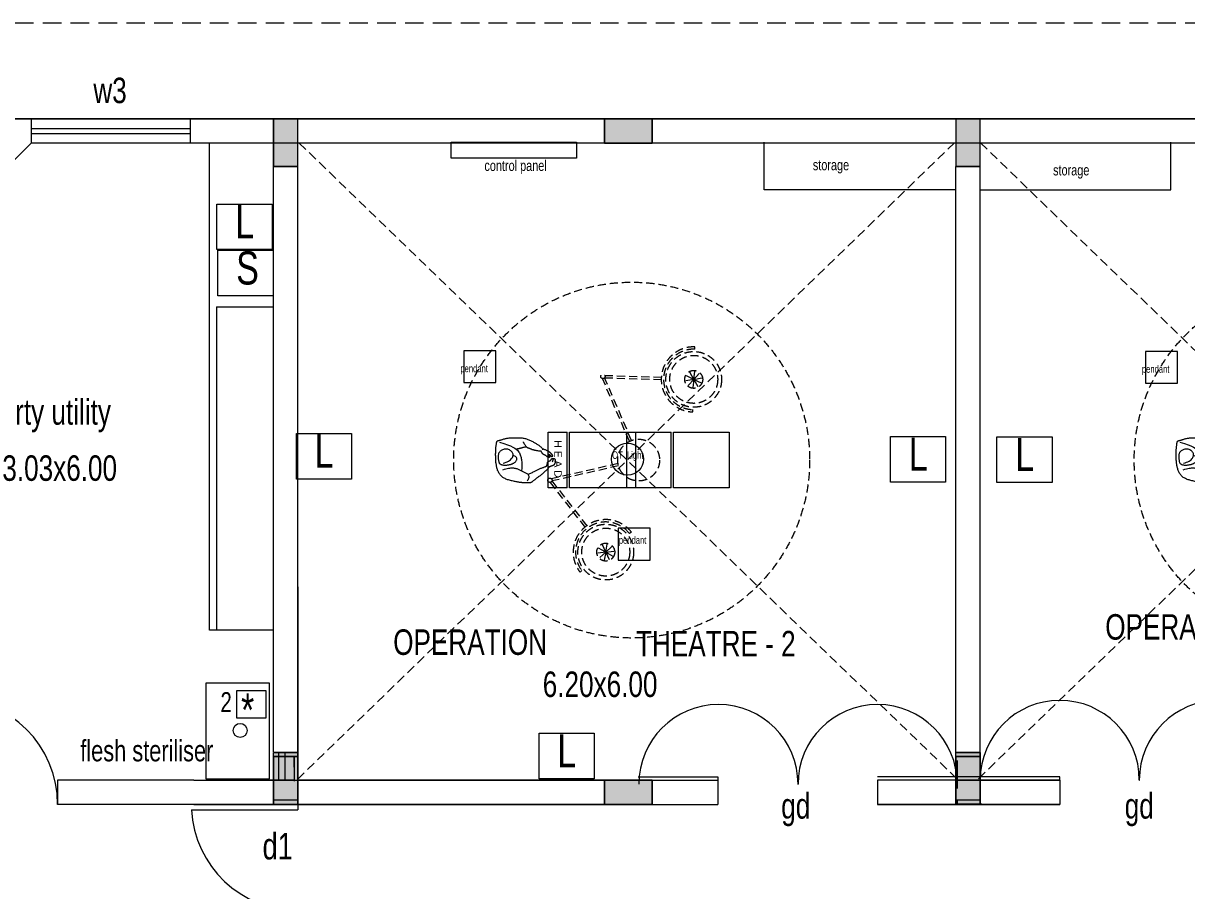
# Model space of a CAD drawing. Header units: metres. Extents: x 191982 to 427160, y -8904 to 80370.
# Drawn here: x 334536 to 345496, y 60228 to 68402 of the extents above; entities that cross this region are included whole.
import ezdxf

# ---------------------------------------------------------------- set-up
doc = ezdxf.new("R2010")
doc.units = ezdxf.units.M
doc.header["$LTSCALE"] = 700
doc.header["$MEASUREMENT"] = 0
for name, pattern in [('ACAD_ISO03W100', [30, 12, -18]), ('DASHED2', [0.375, 0.25, -0.125]), ('HIDDEN2', [0.1875, 0.125, -0.0625])]:
    doc.linetypes.add(name, pattern=pattern)
doc.layers.get('0').update_dxf_attribs({"lineweight": 9})
for name, color, linetype, lineweight in [('elevations', 22, 'Continuous', 9), ('EQUIPMENT', 7, 'Continuous', 9), ('fur1', 7, 'Continuous', 9), ('FURNITURE', 7, 'Continuous', 9), ('MAIN GATE', 7, 'Continuous', 9), ('NEW PLANS', 7, 'Continuous', 9), ('PLAN', 7, 'Continuous', 9), ('TEXT', 7, 'Continuous', 9)]:
    doc.layers.add(name, color=color, linetype=linetype, lineweight=lineweight)
doc.styles.get("Standard").update_dxf_attribs({"font": 'swisscl.ttf'})

# ---------------------------------------------------------------- blocks, each defined once
blk = doc.blocks.new('SurgBedMet2')
at = {"layer": 'EQUIPMENT', "linetype": 'HIDDEN2'}
for p, q in [((-869, 791), (-887, 886)), ((-869, 791), (-828, 879)), ((-869, 791), (-965, 803)), ((-869, 791), (-953, 745)), ((-869, 791), (-939, 857)), ((-869, 791), (-910, 704)), ((-869, 791), (-785, 838)), ((-869, 791), (-798, 726)), ((-869, 791), (-851, 697)), ((-869, 791), (-773, 780)), ((-912, -167), (-893, 442)), ((-887, -168), (-868, 441)), ((-211, 121), (-887, -168)), ((-202, 98), (-877, -191)), ((38, -24), (201, -741)), ((62, -18), (225, -735)), ((991, -156), (925, -86)), ((991, -156), (979, -60)), ((991, -156), (1038, -72)), ((991, -156), (1078, -115)), ((991, -156), (896, -138)), ((991, -156), (903, -197)), ((991, -156), (944, -241)), ((991, -156), (1003, -252)), ((991, -156), (1057, -227)), ((991, -156), (1086, -175)), ((225, -735), (707, -361)), ((241, -755), (722, -381))]:
    blk.add_line(p, q, dxfattribs=at)
at = {"layer": 'EQUIPMENT'}
for p, q in [((300, 573), (-300, 573)), ((300, 548), (-300, 548)), ((300, 168), (-300, 168)), ((300, 72), (-300, 72)), ((300, -548), (-300, -548)), ((300, -573), (-300, -573))]:
    blk.add_line(p, q, dxfattribs=at)
for points in [[(-300, 573), (-300, 1173), (300, 1173), (300, 573)], [(-300, -548), (-300, 548)], [(300, 548), (300, -548)], [(300, -573), (300, -777), (-300, -777), (-300, -573)], [(-16, -720), (-16, -716), (-16, -713), (-16, -710), (-15, -708), (-14, -707), (-12, -705), (-10, -704), (-9, -703), (-7, -702), (-5, -701), (-3, -701), (-1, -700), (1, -700), (3, -700), (5, -700), (7, -700), (10, -700), (12, -700), (15, -700), (18, -701), (21, -701), (24, -702), (28, -702), (31, -703), (34, -704), (37, -705), (40, -707), (43, -708), (46, -710), (49, -711), (51, -712), (53, -714), (54, -715), (56, -717), (57, -718), (58, -720), (58, -722), (59, -724), (60, -727), (61, -729), (62, -733), (63, -736), (64, -740), (66, -744), (67, -748), (68, -752), (70, -755), (71, -758), (72, -761), (73, -763), (74, -765), (75, -767), (76, -768), (77, -769), (78, -770), (79, -771), (80, -772), (82, -773), (84, -774), (86, -775), (89, -777), (93, -780), (97, -784), (102, -788), (108, -794), (114, -801), (121, -808), (128, -816), (135, -824), (143, -833), (150, -841), (156, -849), (162, -856), (168, -863), (173, -870), (178, -877), (182, -883), (187, -889), (191, -895), (196, -901), (201, -908), (206, -914), (211, -920), (215, -926), (220, -931), (225, -937), (229, -942), (232, -946), (235, -950), (238, -954), (240, -957), (242, -960), (243, -963), (244, -966), (245, -969), (246, -972), (246, -976), (246, -980), (246, -984), (245, -989), (245, -994), (245, -998), (245, -1003), (244, -1008), (244, -1013), (244, -1018), (244, -1022), (244, -1027), (244, -1032), (244, -1036), (244, -1041), (244, -1046), (244, -1050), (244, -1055), (243, -1060), (243, -1066), (242, -1072), (241, -1078), (240, -1085), (238, -1093), (237, -1101), (235, -1110), (233, -1120), (231, -1130), (229, -1140), (227, -1151), (224, -1162), (222, -1172), (219, -1183), (217, -1193), (214, -1203), (211, -1213), (208, -1222), (204, -1231), (200, -1240), (196, -1249), (191, -1257), (186, -1265), (180, -1272), (173, -1279), (167, -1286), (159, -1292), (152, -1298), (144, -1303), (136, -1308), (128, -1312), (119, -1316), (111, -1320), (102, -1323), (94, -1325), (85, -1328), (76, -1330), (68, -1331), (60, -1333), (52, -1334), (44, -1336), (35, -1337), (27, -1338), (19, -1338), (10, -1339), (2, -1340), (-7, -1340), (-16, -1341), (-25, -1341), (-34, -1341), (-43, -1341), (-52, -1342), (-60, -1342), (-69, -1342), (-77, -1341), (-85, -1341), (-93, -1341), (-101, -1341), (-109, -1340), (-117, -1340), (-125, -1339), (-133, -1338), (-141, -1338), (-149, -1337), (-156, -1336), (-163, -1335), (-170, -1334), (-176, -1333), (-181, -1333), (-186, -1332), (-190, -1331), (-193, -1330), (-196, -1329), (-198, -1329), (-200, -1328), (-202, -1326), (-204, -1325), (-205, -1324), (-206, -1322), (-207, -1321), (-208, -1319), (-209, -1317), (-210, -1315), (-211, -1313), (-211, -1311), (-212, -1308), (-212, -1306), (-212, -1303), (-213, -1300), (-214, -1297), (-214, -1293), (-215, -1289), (-217, -1284), (-219, -1278), (-221, -1272), (-223, -1266), (-226, -1259), (-228, -1252), (-230, -1244), (-232, -1237), (-234, -1229), (-236, -1221), (-237, -1213), (-237, -1205), (-238, -1197), (-238, -1189), (-239, -1180), (-239, -1170), (-239, -1161), (-240, -1150), (-240, -1140), (-240, -1129), (-241, -1118), (-241, -1106), (-241, -1095), (-241, -1085), (-240, -1074), (-239, -1064), (-238, -1055), (-237, -1046), (-235, -1037), (-233, -1028), (-231, -1020), (-228, -1011), (-225, -1003), (-222, -994), (-218, -985), (-215, -977), (-211, -968), (-207, -959), (-203, -951), (-199, -943), (-194, -935), (-190, -927), (-186, -919), (-182, -912), (-177, -905), (-173, -897), (-168, -890), (-164, -883), (-159, -876), (-154, -869), (-148, -862), (-143, -855), (-137, -849), (-131, -843), (-125, -839), (-118, -837), (-112, -836)], [(-122, -833), (-120, -828), (-118, -822), (-115, -816), (-113, -809), (-110, -803), (-107, -796), (-104, -790), (-102, -784), (-99, -779), (-96, -774), (-94, -771), (-91, -767), (-89, -764), (-86, -761), (-84, -759), (-81, -756), (-79, -754), (-77, -751), (-75, -749), (-73, -747), (-71, -745), (-69, -743), (-67, -741), (-65, -739), (-63, -738), (-61, -736), (-59, -735), (-57, -734), (-56, -733), (-54, -732), (-52, -732), (-51, -731), (-49, -731), (-48, -730), (-47, -730), (-46, -730), (-45, -730), (-44, -730), (-43, -730), (-42, -731), (-41, -731), (-40, -732), (-39, -732), (-38, -733), (-37, -733), (-36, -734), (-36, -735), (-35, -736), (-35, -736), (-35, -737), (-34, -738), (-34, -739), (-34, -740), (-35, -740), (-35, -741), (-36, -742), (-36, -742), (-37, -742), (-38, -743), (-39, -743), (-40, -743), (-41, -743), (-42, -743), (-43, -744), (-44, -744), (-44, -744), (-45, -745), (-46, -746), (-46, -746), (-47, -747), (-47, -748), (-48, -749), (-48, -750), (-49, -751), (-50, -752), (-51, -753), (-52, -754), (-53, -756), (-53, -757), (-54, -758), (-55, -759), (-56, -760), (-56, -761), (-57, -762), (-58, -763), (-58, -764), (-59, -765), (-59, -765), (-59, -766), (-60, -766), (-60, -767), (-60, -767), (-60, -768), (-60, -769), (-60, -770), (-61, -770), (-61, -771), (-61, -773), (-62, -774), (-62, -775), (-62, -776), (-62, -777), (-62, -777), (-61, -777), (-60, -777), (-59, -777), (-57, -776), (-56, -775), (-54, -774), (-52, -772), (-50, -771), (-49, -770), (-47, -768), (-46, -767), (-44, -766), (-43, -765), (-42, -764), (-41, -763), (-40, -763), (-39, -762), (-38, -762), (-36, -761), (-35, -761), (-34, -761), (-33, -761), (-32, -762), (-31, -762), (-30, -763), (-29, -763), (-29, -764), (-28, -765), (-28, -766), (-28, -767), (-27, -769), (-27, -770), (-27, -771), (-28, -773), (-28, -774), (-28, -775), (-29, -776), (-30, -778), (-30, -779), (-31, -780), (-31, -781), (-32, -782), (-33, -783), (-33, -783), (-34, -784), (-35, -785), (-36, -786), (-37, -787), (-38, -788), (-39, -790), (-40, -791), (-42, -793), (-43, -795), (-45, -797), (-46, -799), (-48, -801), (-49, -804), (-51, -806), (-52, -809), (-53, -811), (-55, -814), (-56, -816), (-57, -819), (-58, -821), (-59, -824), (-61, -826), (-62, -828), (-63, -830), (-64, -832), (-66, -833), (-67, -835), (-69, -837), (-72, -838), (-74, -840), (-77, -841), (-80, -843), (-84, -845), (-87, -847), (-91, -850), (-95, -853), (-99, -857)], [(153, -994), (150, -988), (147, -980), (144, -972), (140, -964), (136, -955), (132, -945), (127, -936), (123, -928), (119, -919), (115, -912), (111, -904), (107, -897), (104, -890), (101, -883), (97, -876), (94, -869), (91, -862), (88, -855), (86, -848), (83, -840), (80, -833), (78, -827), (76, -821), (74, -815), (72, -810), (70, -806), (69, -803), (67, -800), (66, -797), (64, -795), (63, -793), (61, -792), (59, -791), (58, -790), (56, -789), (54, -788), (52, -788), (50, -787), (49, -787), (47, -787), (45, -786), (43, -786), (42, -786), (40, -785), (38, -785), (37, -785), (35, -785), (33, -784), (32, -784), (30, -784), (29, -783), (27, -783), (25, -782), (24, -782), (22, -781), (21, -780), (19, -779), (18, -778), (17, -777), (15, -776), (14, -775), (13, -773), (12, -772), (11, -770), (11, -769), (10, -767), (9, -765), (9, -764), (8, -762), (8, -760), (7, -759), (7, -757), (7, -756), (6, -754), (5, -753), (5, -752), (4, -751), (3, -750), (2, -749), (1, -748), (-1, -747), (-2, -746), (-4, -745), (-6, -744), (-7, -743), (-9, -742), (-10, -741), (-12, -739), (-13, -738), (-15, -737), (-16, -735), (-17, -734), (-17, -732), (-18, -731), (-18, -730), (-18, -728), (-18, -727), (-18, -726), (-17, -725), (-16, -724), (-15, -723), (-13, -723), (-11, -723), (-9, -723), (-6, -724), (-3, -725), (1, -726), (5, -727), (9, -729), (12, -730), (16, -731), (20, -732)], [(-94, -849), (-95, -865), (-97, -878), (-99, -889), (-100, -897), (-102, -904), (-103, -910), (-104, -915), (-105, -919), (-106, -924), (-107, -928), (-108, -931), (-109, -935), (-110, -939), (-111, -942), (-112, -945), (-112, -948), (-113, -951), (-115, -954), (-116, -957), (-117, -960), (-118, -962), (-119, -965), (-120, -968), (-122, -970), (-123, -973), (-124, -975), (-125, -978), (-126, -981), (-127, -983), (-128, -986), (-129, -988), (-130, -991), (-131, -994), (-132, -996), (-133, -999), (-135, -1002), (-137, -1004), (-139, -1007), (-142, -1011), (-146, -1014), (-150, -1018), (-156, -1021), (-161, -1025), (-168, -1029), (-175, -1033), (-182, -1036), (-189, -1040), (-197, -1043)], [(106, -1265), (99, -1247), (94, -1231), (90, -1216), (87, -1202), (86, -1189), (85, -1178), (85, -1167), (85, -1158), (85, -1149), (86, -1141), (87, -1133), (89, -1126), (90, -1120), (92, -1113), (94, -1107), (97, -1100), (100, -1093), (104, -1086), (107, -1079), (111, -1072), (115, -1065), (119, -1057), (123, -1050), (126, -1042), (129, -1034), (133, -1026), (136, -1019), (139, -1012), (143, -1005), (147, -999), (152, -994), (158, -990), (165, -987), (172, -985), (180, -985), (189, -985), (198, -987), (207, -991), (216, -995), (225, -1001)], [(-192, -1301), (-178, -1253), (-165, -1214), (-152, -1182), (-140, -1156), (-129, -1136), (-118, -1120), (-108, -1108), (-97, -1099), (-87, -1091), (-77, -1085), (-67, -1080), (-57, -1076), (-47, -1073), (-37, -1070), (-27, -1068), (-16, -1066), (-6, -1064), (5, -1062), (18, -1061), (32, -1060), (48, -1059), (67, -1060), (88, -1061), (114, -1063)], [(-140, -1012), (-139, -1022), (-138, -1030), (-137, -1037), (-135, -1044), (-134, -1049), (-133, -1054), (-132, -1059), (-130, -1063), (-129, -1067), (-128, -1071), (-127, -1075), (-126, -1078), (-125, -1082), (-124, -1085), (-124, -1088), (-123, -1091), (-123, -1094), (-122, -1096), (-122, -1098), (-121, -1101), (-121, -1104), (-120, -1107), (-119, -1111), (-117, -1115)], [(33, -1262), (29, -1246), (24, -1230), (18, -1216), (11, -1203), (4, -1191), (-4, -1181), (-12, -1173), (-20, -1166), (-29, -1161), (-37, -1157), (-46, -1155), (-54, -1154), (-63, -1154), (-71, -1156), (-78, -1160), (-86, -1165), (-93, -1171), (-99, -1177), (-104, -1185), (-109, -1194), (-113, -1203), (-116, -1212), (-118, -1222), (-119, -1231), (-119, -1241), (-117, -1250), (-115, -1258), (-111, -1266), (-108, -1274), (-104, -1281), (-99, -1287), (-95, -1293), (-90, -1297), (-86, -1301), (-82, -1305), (-77, -1307), (-72, -1310), (-66, -1311), (-60, -1312), (-53, -1313), (-45, -1314), (-37, -1314), (-28, -1314), (-19, -1313), (-10, -1313), (-1, -1311), (7, -1310), (15, -1308), (21, -1307), (27, -1304), (32, -1302), (36, -1299), (39, -1296), (42, -1292), (44, -1288), (46, -1284), (48, -1279), (50, -1274), (51, -1269), (52, -1263), (53, -1257), (53, -1250), (54, -1244), (54, -1237), (53, -1229), (53, -1222), (52, -1215), (51, -1207), (50, -1200), (49, -1194), (48, -1187), (46, -1181), (45, -1176), (44, -1172), (42, -1167), (41, -1163), (39, -1159), (37, -1156), (34, -1152), (32, -1147), (29, -1143), (25, -1138), (21, -1133), (17, -1129), (12, -1124), (7, -1121), (2, -1117), (-3, -1115), (-9, -1114), (-15, -1113), (-21, -1114), (-27, -1117), (-33, -1121), (-38, -1127), (-43, -1136), (-47, -1146)]]:
    blk.add_lwpolyline(points, dxfattribs=at)
at = {"layer": 'EQUIPMENT', "linetype": 'HIDDEN2'}
for points in [[(-1219, 803, 1), (-519, 780), (-544, 781, -1), (-1194, 802)], [(1206, -433, -1), (776, 120), (792, 100, 1), (1190, -413)]]:
    blk.add_lwpolyline(points, format="xyb", close=True, dxfattribs=at)
for centre, radius in [((0, 123), 1916), ((-869, 791), 300), ((-869, 791), 258), ((-869, 791), 96.5), ((0, 198), 225), ((991, -156), 300), ((991, -156), 258), ((991, -156), 96.5), ((-900, -187), 23.1)]:
    blk.add_circle(centre, radius, dxfattribs=at)
at = {"layer": 'EQUIPMENT', "linetype": 'ACAD_ISO03W100', "ltscale": 0.06}
blk.add_circle((217, -757), 23.1, dxfattribs=at)
at = {"layer": 'EQUIPMENT', "insert": (-213, -630), "char_height": 80, "width": 7225, "attachment_point": 1}
blk.add_mtext('{\\fARIAL|b0|i0|c0|p34;H E A D }', dxfattribs=at)

msp = doc.modelspace()

# ---------------------------------------------------------------- hatches: boundary and pattern name
at = {"layer": 'NEW PLANS'}
for points in [[(336892.316, 67271.692), (337122.316, 67271.692), (337122.316, 67501.692), (336892.316, 67501.692)], [(340240.288, 67271.692), (340240.288, 67501.692), (340010.288, 67501.692), (340010.288, 67271.692)], [(340240.288, 67271.692), (340240.288, 67501.692), (340010.288, 67501.692), (340010.288, 67271.692)], [(340240.288, 67501.692), (340240.288, 67271.692), (340010.288, 67271.692), (340010.288, 67501.692)], [(340240.288, 67501.692), (340240.288, 67271.692), (340010.288, 67271.692), (340010.288, 67501.692)], [(340240.288, 67271.692), (340240.288, 67501.692), (340010.288, 67501.692), (340010.288, 67271.692)], [(340240.288, 67271.692), (340240.288, 67501.692), (340010.288, 67501.692), (340010.288, 67271.692)], [(340230.288, 67271.692), (340010.288, 67271.692), (340010.288, 67501.692), (340230.288, 67501.692)], [(340230.288, 67271.692), (340230.288, 67501.692), (340460.288, 67501.692), (340460.288, 67271.692)], [(340450.288, 67271.692), (340230.288, 67271.692), (340230.288, 67501.692), (340450.288, 67501.692)], [(340240.288, 67271.692), (340460.288, 67271.692), (340460.288, 67501.692), (340240.288, 67501.692)], [(340240.288, 67271.692), (340460.288, 67271.692), (340460.288, 67501.692), (340240.288, 67501.692)], [(340240.288, 67501.692), (340460.288, 67501.692), (340460.288, 67271.692), (340240.288, 67271.692)], [(340240.288, 67501.692), (340460.288, 67501.692), (340460.288, 67271.692), (340240.288, 67271.692)], [(340240.288, 67271.692), (340460.288, 67271.692), (340460.288, 67501.692), (340240.288, 67501.692)], [(340240.288, 67271.692), (340460.288, 67271.692), (340460.288, 67501.692), (340240.288, 67501.692)], [(343319.904, 67271.692), (343549.904, 67271.692), (343549.904, 67501.692), (343319.904, 67501.692)], [(336892.316, 67271.692), (336892.316, 67051.692), (337122.316, 67051.692), (337122.316, 67271.692)], [(343319.904, 67271.692), (343319.904, 67051.692), (343549.904, 67051.692), (343549.904, 67271.692)], [(336893.215, 61311.462), (336893.215, 61531.462), (337123.215, 61531.462), (337123.215, 61311.462)], [(336893.215, 61311.462), (336893.215, 61531.462), (337123.215, 61531.462), (337123.215, 61311.462)], [(336893.215, 61271.692), (336893.215, 61491.692), (337123.215, 61491.692), (337123.215, 61271.692)], [(337123.215, 61491.692), (336893.215, 61491.692), (336893.215, 61271.692), (337123.215, 61271.692)], [(337123.215, 61491.692), (336893.215, 61491.692), (336893.215, 61271.692), (337123.215, 61271.692)], [(337123.215, 61491.692), (336893.215, 61491.692), (336893.215, 61271.692), (337123.215, 61271.692)], [(337123.215, 61261.692), (336893.215, 61261.692), (336893.215, 61491.692), (337123.215, 61491.692)], [(337123.215, 61261.692), (336893.215, 61261.692), (336893.215, 61491.692), (337123.215, 61491.692)], [(337123.215, 61491.692), (336893.215, 61491.692), (336893.215, 61271.692), (337123.215, 61271.692)], [(337123.215, 61491.692), (336893.215, 61491.692), (336893.215, 61271.692), (337123.215, 61271.692)], [(337123.215, 61261.692), (336893.215, 61261.692), (336893.215, 61491.692), (337123.215, 61491.692)], [(337123.215, 61261.692), (336893.215, 61261.692), (336893.215, 61491.692), (337123.215, 61491.692)], [(343319.904, 61311.462), (343319.904, 61531.462), (343549.904, 61531.462), (343549.904, 61311.462)], [(343319.904, 61311.462), (343319.904, 61531.462), (343549.904, 61531.462), (343549.904, 61311.462)], [(343319.904, 61261.692), (343549.904, 61261.692), (343549.904, 61491.692), (343319.904, 61491.692)], [(343549.904, 61491.692), (343319.904, 61491.692), (343319.904, 61271.692), (343549.904, 61271.692)], [(343549.904, 61491.692), (343319.904, 61491.692), (343319.904, 61271.692), (343549.904, 61271.692)], [(343549.904, 61491.692), (343319.904, 61491.692), (343319.904, 61271.692), (343549.904, 61271.692)], [(343549.904, 61261.692), (343319.904, 61261.692), (343319.904, 61491.692), (343549.904, 61491.692)], [(343549.904, 61261.692), (343319.904, 61261.692), (343319.904, 61491.692), (343549.904, 61491.692)], [(343549.904, 61491.692), (343319.904, 61491.692), (343319.904, 61271.692), (343549.904, 61271.692)], [(343549.904, 61491.692), (343319.904, 61491.692), (343319.904, 61271.692), (343549.904, 61271.692)], [(343549.904, 61261.692), (343319.904, 61261.692), (343319.904, 61491.692), (343549.904, 61491.692)], [(343549.904, 61261.692), (343319.904, 61261.692), (343319.904, 61491.692), (343549.904, 61491.692)], [(336893.215, 61311.462), (337123.215, 61311.462), (337123.215, 61081.462), (336893.215, 61081.462)], [(336893.215, 61311.462), (337123.215, 61311.462), (337123.215, 61081.462), (336893.215, 61081.462)], [(336893.215, 61271.692), (337123.215, 61271.692), (337123.215, 61041.692), (336893.215, 61041.692)], [(337123.215, 61271.692), (336893.215, 61271.692), (336893.215, 61041.692), (337123.215, 61041.692)], [(337123.215, 61271.692), (336893.215, 61271.692), (336893.215, 61041.692), (337123.215, 61041.692)], [(337123.215, 61271.692), (336893.215, 61271.692), (336893.215, 61041.692), (337123.215, 61041.692)], [(337123.215, 61271.692), (336893.215, 61271.692), (336893.215, 61041.692), (337123.215, 61041.692)], [(337123.215, 61271.692), (336893.215, 61271.692), (336893.215, 61041.692), (337123.215, 61041.692)], [(340240.288, 61041.692), (340240.288, 61271.692), (340010.288, 61271.692), (340010.288, 61041.692)], [(340240.288, 61041.692), (340240.288, 61271.692), (340010.288, 61271.692), (340010.288, 61041.692)], [(340240.288, 61271.692), (340240.288, 61041.692), (340010.288, 61041.692), (340010.288, 61271.692)], [(340240.288, 61271.692), (340240.288, 61041.692), (340010.288, 61041.692), (340010.288, 61271.692)], [(340240.288, 61041.692), (340240.288, 61271.692), (340010.288, 61271.692), (340010.288, 61041.692)], [(340240.288, 61041.692), (340240.288, 61271.692), (340010.288, 61271.692), (340010.288, 61041.692)], [(340230.288, 61041.692), (340010.288, 61041.692), (340010.288, 61271.692), (340230.288, 61271.692)], [(340230.288, 61041.692), (340230.288, 61271.692), (340460.288, 61271.692), (340460.288, 61041.692)], [(340450.288, 61041.692), (340230.288, 61041.692), (340230.288, 61271.692), (340450.288, 61271.692)], [(340240.288, 61041.692), (340460.288, 61041.692), (340460.288, 61271.692), (340240.288, 61271.692)], [(340240.288, 61041.692), (340460.288, 61041.692), (340460.288, 61271.692), (340240.288, 61271.692)], [(340240.288, 61271.692), (340460.288, 61271.692), (340460.288, 61041.692), (340240.288, 61041.692)], [(340240.288, 61271.692), (340460.288, 61271.692), (340460.288, 61041.692), (340240.288, 61041.692)], [(340240.288, 61041.692), (340460.288, 61041.692), (340460.288, 61271.692), (340240.288, 61271.692)], [(340240.288, 61041.692), (340460.288, 61041.692), (340460.288, 61271.692), (340240.288, 61271.692)], [(343319.904, 61311.462), (343549.904, 61311.462), (343549.904, 61081.462), (343319.904, 61081.462)], [(343319.904, 61311.462), (343549.904, 61311.462), (343549.904, 61081.462), (343319.904, 61081.462)], [(343549.904, 61271.692), (343319.904, 61271.692), (343319.904, 61041.692), (343549.904, 61041.692)], [(343549.904, 61271.692), (343319.904, 61271.692), (343319.904, 61041.692), (343549.904, 61041.692)], [(343549.904, 61271.692), (343319.904, 61271.692), (343319.904, 61041.692), (343549.904, 61041.692)], [(343549.904, 61271.692), (343319.904, 61271.692), (343319.904, 61041.692), (343549.904, 61041.692)], [(343549.904, 61271.692), (343319.904, 61271.692), (343319.904, 61041.692), (343549.904, 61041.692)], [(337123.215, 61261.692), (337123.215, 61041.692), (336893.215, 61041.692), (336893.215, 61261.692)], [(337123.215, 61261.692), (337123.215, 61041.692), (336893.215, 61041.692), (336893.215, 61261.692)], [(337123.215, 61261.692), (337123.215, 61041.692), (336893.215, 61041.692), (336893.215, 61261.692)], [(337123.215, 61261.692), (337123.215, 61041.692), (336893.215, 61041.692), (336893.215, 61261.692)], [(343319.904, 61261.692), (343319.904, 61041.692), (343549.904, 61041.692), (343549.904, 61261.692)], [(343549.904, 61261.692), (343549.904, 61041.692), (343319.904, 61041.692), (343319.904, 61261.692)], [(343549.904, 61261.692), (343549.904, 61041.692), (343319.904, 61041.692), (343319.904, 61261.692)], [(343549.904, 61261.692), (343549.904, 61041.692), (343319.904, 61041.692), (343319.904, 61261.692)], [(343549.904, 61261.692), (343549.904, 61041.692), (343319.904, 61041.692), (343319.904, 61261.692)]]:
    msp.add_hatch(color=256, dxfattribs=at).paths.add_polyline_path(points)

# ---------------------------------------------------------------- linework, layer by layer
for q in [(336357.159, 62682.804), (336889.572, 65731.103)]:
    msp.add_line((336357.159, 65731.103), q)
for points in [[(336361.02, 66697.794), (336880.542, 66697.794), (336880.542, 66268.634), (336361.02, 66268.634)], [(336370.05, 66262.298), (336889.572, 66262.298), (336889.572, 65833.138), (336370.05, 65833.138)], [(337109.388, 64536.57), (337628.909, 64536.57), (337628.909, 64107.41), (337109.388, 64107.41)], [(342705.609, 64508.199), (343225.13, 64508.199), (343225.13, 64079.04), (342705.609, 64079.04)], [(343708.884, 64503.819), (344228.406, 64503.819), (344228.406, 64074.659), (343708.884, 64074.659)], [(336549.335, 62115.846), (336822.143, 62115.846), (336822.143, 61854.104), (336549.335, 61854.104)], [(339394.884, 61711.964), (339914.405, 61711.964), (339914.405, 61282.804), (339394.884, 61282.804)]]:
    msp.add_lwpolyline(points, close=True)
msp.add_circle((340228.265, 64294.846), 150)
at = {"layer": 'elevations'}
msp.add_lwpolyline([(338567.336, 67282.804), (339748.798, 67282.804), (339748.798, 67132.014), (338567.336, 67132.014)], close=True, dxfattribs=at)
at = {"layer": 'FURNITURE'}
for p, q in [((341517.159, 66832.804), (341517.159, 67282.804)), ((345347.159, 66832.804), (345347.159, 67282.804)), ((343317.159, 66832.804), (341517.159, 66832.804)), ((343547.159, 66832.804), (345347.159, 66832.804))]:
    msp.add_line(p, q, dxfattribs=at)
at = {"layer": 'MAIN GATE'}
msp.add_circle((336579.559, 61738.674), 66.012, dxfattribs=at)
at = {"layer": 'NEW PLANS'}
for p, q in [((350009.904, 67501.692), (330399.904, 67501.692)), ((350009.904, 67501.692), (330629.904, 67501.692)), ((334609.904, 67501.692), (334609.904, 67271.692)), ((334609.904, 67411.692), (336109.904, 67411.692)), ((336109.904, 67501.692), (336109.904, 67271.692)), ((336892.316, 61536.881), (336892.316, 67501.692)), ((337122.316, 61536.881), (337122.316, 67501.692)), ((340010.288, 67501.692), (340010.288, 67271.692)), ((340010.288, 67501.692), (340240.288, 67501.692)), ((340110.288, 67501.692), (340010.288, 67501.692)), ((340110.288, 67501.692), (340010.288, 67501.692)), ((340460.288, 67501.692), (340460.288, 67271.692)), ((340460.288, 67501.692), (340460.288, 67271.692)), ((340460.288, 67271.692), (340460.288, 67501.692)), ((340460.288, 67501.692), (340460.288, 67271.692)), ((340460.288, 67271.692), (340460.288, 67501.692)), ((340460.288, 67501.692), (340460.288, 67271.692)), ((340460.288, 67501.692), (340460.288, 67271.692)), ((340460.288, 67271.692), (340460.288, 67501.692)), ((340460.288, 67271.692), (340460.288, 67501.692)), ((340460.288, 67501.692), (340460.288, 67271.692)), ((340460.288, 67501.692), (340460.288, 67271.692)), ((343319.904, 67501.692), (343319.904, 67051.692)), ((343319.904, 67501.692), (343319.904, 67051.692)), ((343319.904, 67501.692), (343319.904, 67051.692)), ((334609.904, 67361.692), (336109.904, 67361.692)), ((341704.904, 67271.692), (334609.904, 67271.692)), ((341704.904, 67271.692), (334609.904, 67271.692)), ((336292.316, 62682.804), (336292.316, 67271.692)), ((340230.288, 67271.692), (340460.288, 67271.692)), ((341934.904, 67271.692), (341704.904, 67271.692)), ((344334.904, 67271.692), (341934.904, 67271.692)), ((349779.904, 67271.692), (341934.904, 67271.692)), ((337122.316, 67051.692), (336892.316, 67051.692)), ((343549.904, 67051.692), (343319.904, 67051.692)), ((343319.904, 61531.462), (343319.904, 67051.692)), ((343549.904, 61531.462), (343549.904, 67051.692)), ((337122.316, 63090.215), (337122.316, 60991.692)), ((337123.215, 61531.462), (336893.215, 61531.462)), ((337123.215, 61531.462), (336893.215, 61531.462)), ((336893.215, 61041.692), (336893.215, 61491.692)), ((336893.215, 61041.692), (336893.215, 61491.692)), ((337123.215, 61491.692), (336893.215, 61491.692)), ((336893.215, 61491.692), (336893.215, 61041.692)), ((336893.215, 61491.692), (336893.215, 61041.692)), ((336893.215, 61491.692), (336893.215, 61041.692)), ((336893.215, 61491.692), (336893.215, 61041.692)), ((336893.215, 61491.692), (336893.215, 61041.692)), ((336893.215, 61491.692), (337123.215, 61491.692)), ((336893.215, 61491.692), (336893.215, 61041.692)), ((336893.215, 61491.692), (336893.215, 61041.692)), ((336893.215, 61491.692), (336893.215, 61041.692)), ((336893.215, 61491.692), (336893.215, 61041.692)), ((336893.215, 61491.692), (337123.215, 61491.692)), ((336893.215, 61491.692), (336893.215, 61041.692)), ((336893.215, 61491.692), (336893.215, 61041.692)), ((336893.215, 61491.692), (337123.215, 61491.692)), ((336893.215, 61491.692), (336893.215, 61041.692)), ((336893.215, 61491.692), (336893.215, 61041.692)), ((336893.215, 61491.692), (336893.215, 61041.692)), ((336893.215, 61491.692), (336893.215, 61041.692)), ((336893.215, 61491.692), (337123.215, 61491.692)), ((336893.215, 61491.692), (336893.215, 61041.692)), ((336893.215, 61491.692), (336893.215, 61041.692)), ((336893.215, 61491.692), (337123.215, 61491.692)), ((336944.904, 61271.692), (336944.904, 61531.462)), ((337004.904, 61271.692), (337004.904, 61531.462)), ((337089.904, 61491.692), (337089.904, 61261.692)), ((337089.904, 61391.692), (337089.904, 61491.692)), ((337089.904, 61391.692), (337089.904, 61491.692)), ((337123.215, 61531.462), (337123.215, 61301.462)), ((337123.215, 61431.462), (337123.215, 61531.462)), ((337123.215, 61431.462), (337123.215, 61531.462)), ((337123.215, 61041.692), (337123.215, 61491.692)), ((337123.215, 61041.692), (337123.215, 61491.692)), ((337123.215, 61491.692), (337123.215, 61041.692)), ((337123.215, 61491.692), (337123.215, 61041.692)), ((337123.215, 61491.692), (337123.215, 61041.692)), ((337123.215, 61491.692), (337123.215, 61041.692)), ((337123.215, 61491.692), (337123.215, 61041.692)), ((337123.215, 61491.692), (337123.215, 61041.692)), ((337123.215, 61491.692), (337123.215, 61041.692)), ((337123.215, 61491.692), (337123.215, 61041.692)), ((337123.215, 61491.692), (337123.215, 61041.692)), ((337123.215, 61041.692), (337123.215, 61491.692)), ((337123.215, 61491.692), (337123.215, 61041.692)), ((337123.215, 61491.692), (337123.215, 61041.692)), ((337123.215, 61491.692), (337123.215, 61041.692)), ((337123.215, 61491.692), (337123.215, 61041.692)), ((337123.215, 61491.692), (337123.215, 61041.692)), ((337123.215, 61491.692), (337123.215, 61041.692)), ((337123.215, 61041.692), (337123.215, 61491.692)), ((337123.215, 61491.692), (337123.215, 61041.692)), ((337123.215, 61491.692), (337123.215, 61041.692)), ((343549.904, 61531.462), (343319.904, 61531.462)), ((343549.904, 61531.462), (343319.904, 61531.462)), ((343319.904, 61491.692), (343319.904, 61041.692)), ((343319.904, 61491.692), (343319.904, 61041.692)), ((343319.904, 61491.692), (343319.904, 61041.692)), ((343319.904, 61491.692), (343319.904, 61041.692)), ((343319.904, 61491.692), (343319.904, 61041.692)), ((343319.904, 61491.692), (343319.904, 61041.692)), ((343319.904, 61491.692), (343319.904, 61041.692)), ((343319.904, 61491.692), (343549.904, 61491.692)), ((343319.904, 61491.692), (343319.904, 61041.692)), ((343319.904, 61491.692), (343319.904, 61041.692)), ((343319.904, 61491.692), (343319.904, 61041.692)), ((343319.904, 61491.692), (343319.904, 61041.692)), ((343319.904, 61491.692), (343549.904, 61491.692)), ((343319.904, 61491.692), (343319.904, 61041.692)), ((343319.904, 61491.692), (343319.904, 61041.692)), ((343319.904, 61491.692), (343549.904, 61491.692)), ((343319.904, 61491.692), (343319.904, 61041.692)), ((343319.904, 61491.692), (343319.904, 61041.692)), ((343319.904, 61491.692), (343319.904, 61041.692)), ((343319.904, 61491.692), (343319.904, 61041.692)), ((343319.904, 61491.692), (343549.904, 61491.692)), ((343319.904, 61491.692), (343319.904, 61041.692)), ((343319.904, 61491.692), (343319.904, 61041.692)), ((343319.904, 61491.692), (343549.904, 61491.692)), ((343549.904, 61531.462), (343549.904, 61301.462)), ((343549.904, 61431.462), (343549.904, 61531.462)), ((343549.904, 61431.462), (343549.904, 61531.462)), ((343549.904, 61491.692), (343549.904, 61041.692)), ((343549.904, 61491.692), (343549.904, 61041.692)), ((343549.904, 61491.692), (343549.904, 61041.692)), ((343549.904, 61491.692), (343549.904, 61041.692)), ((343549.904, 61491.692), (343549.904, 61041.692)), ((343549.904, 61491.692), (343549.904, 61041.692)), ((343549.904, 61491.692), (343549.904, 61041.692)), ((343549.904, 61491.692), (343549.904, 61041.692)), ((343549.904, 61491.692), (343549.904, 61041.692)), ((343549.904, 61491.692), (343549.904, 61041.692)), ((343549.904, 61491.692), (343549.904, 61041.692)), ((343549.904, 61041.692), (343549.904, 61491.692)), ((343549.904, 61491.692), (343549.904, 61041.692)), ((343549.904, 61491.692), (343549.904, 61041.692)), ((343549.904, 61491.692), (343549.904, 61041.692)), ((343549.904, 61491.692), (343549.904, 61041.692)), ((343549.904, 61491.692), (343549.904, 61041.692)), ((343549.904, 61491.692), (343549.904, 61041.692)), ((343549.904, 61041.692), (343549.904, 61491.692)), ((343549.904, 61491.692), (343549.904, 61041.692)), ((343549.904, 61491.692), (343549.904, 61041.692)), ((343334.722, 61454.592), (343334.722, 61192.856)), ((343334.722, 61454.592), (343334.722, 61192.856)), ((343334.722, 61454.592), (343334.722, 61192.856)), ((343334.722, 61454.592), (343334.722, 61192.856)), ((343334.722, 61454.592), (343334.722, 61192.856)), ((343334.722, 61454.592), (343334.722, 61192.856)), ((343334.722, 61454.592), (343334.722, 61192.856)), ((343334.722, 61454.592), (343334.722, 61192.856)), ((343334.722, 61454.592), (343334.722, 61192.856)), ((343334.722, 61454.592), (343334.722, 61192.856)), ((343334.722, 61454.592), (343334.722, 61192.856)), ((343334.722, 61454.592), (343334.722, 61192.856)), ((343334.722, 61454.592), (343334.722, 61192.856)), ((343334.722, 61454.592), (343334.722, 61192.856)), ((343334.722, 61454.592), (343334.722, 61192.856)), ((343334.722, 61454.592), (343334.722, 61192.856)), ((343334.722, 61454.592), (343334.722, 61192.856)), ((343334.722, 61454.592), (343334.722, 61192.856)), ((343334.722, 61454.592), (343334.722, 61192.856)), ((343334.722, 61454.592), (343334.722, 61192.856)), ((343334.722, 61454.592), (343334.722, 61192.856)), ((343334.722, 61454.592), (343334.722, 61192.856)), ((343334.722, 61454.592), (343334.722, 61192.856)), ((343334.722, 61454.592), (343334.722, 61192.856)), ((343334.722, 61454.592), (343334.722, 61192.856)), ((343334.722, 61454.592), (343334.722, 61192.856)), ((343334.722, 61454.592), (343334.722, 61192.856)), ((343334.722, 61454.592), (343334.722, 61192.856)), ((343334.722, 61454.592), (343334.722, 61192.856)), ((343334.722, 61454.592), (343334.722, 61192.856)), ((343334.722, 61454.592), (343334.722, 61192.856)), ((334859.904, 61271.692), (334859.904, 61041.692)), ((336143.215, 61271.692), (334859.904, 61271.692)), ((336143.215, 61271.692), (337123.215, 61271.692)), ((337089.904, 61271.692), (336859.904, 61271.692)), ((340338.877, 61271.692), (337123.215, 61271.692)), ((340319.904, 61271.692), (337123.215, 61271.692)), ((337123.215, 61271.692), (340319.904, 61271.692)), ((340319.904, 61271.692), (337123.215, 61271.692)), ((337123.215, 61271.692), (340319.904, 61271.692)), ((340338.877, 61271.692), (337123.215, 61271.692)), ((337123.215, 61271.692), (340338.877, 61271.692)), ((340338.877, 61271.692), (337123.215, 61271.692)), ((337123.215, 61271.692), (340338.877, 61271.692)), ((338624.27, 61271.692), (338622.16, 61271.692)), ((338624.27, 61271.692), (338622.16, 61271.692)), ((338622.16, 61271.692), (338624.27, 61271.692)), ((338624.27, 61271.692), (338622.16, 61271.692)), ((338622.16, 61271.692), (338624.27, 61271.692)), ((338624.27, 61271.692), (338622.16, 61271.692)), ((338622.16, 61271.692), (338624.27, 61271.692)), ((338624.27, 61271.692), (338622.16, 61271.692)), ((338622.16, 61271.692), (338624.27, 61271.692)), ((340010.288, 61271.692), (340010.288, 61041.692)), ((340010.288, 61271.692), (340240.288, 61271.692)), ((340110.288, 61271.692), (340010.288, 61271.692)), ((340110.288, 61271.692), (340010.288, 61271.692)), ((340330.316, 61300.845), (341080.316, 61300.845)), ((340330.316, 61270.845), (341080.316, 61270.845)), ((340337.831, 61300.845), (340338.877, 61271.692)), ((340460.288, 61271.692), (340460.288, 61041.692)), ((340460.288, 61271.692), (340460.288, 61041.692)), ((340460.288, 61041.692), (340460.288, 61271.692)), ((340460.288, 61271.692), (340460.288, 61041.692)), ((340460.288, 61041.692), (340460.288, 61271.692)), ((340460.288, 61271.692), (340460.288, 61041.692)), ((340460.288, 61271.692), (340460.288, 61041.692)), ((340460.288, 61041.692), (340460.288, 61271.692)), ((340460.288, 61041.692), (340460.288, 61271.692)), ((340460.288, 61271.692), (340460.288, 61041.692)), ((340460.288, 61271.692), (340460.288, 61041.692)), ((341080.316, 61300.845), (341080.316, 61231.075)), ((341838.877, 61271.692), (341830.567, 61271.692)), ((341838.877, 61271.692), (341830.567, 61271.692)), ((341830.567, 61271.692), (341838.877, 61271.692)), ((341838.877, 61271.692), (341830.567, 61271.692)), ((344299.904, 61301.692), (342584.722, 61301.692)), ((344299.904, 61271.692), (342584.722, 61271.692)), ((342584.722, 61271.692), (342584.722, 61041.692)), ((344299.904, 61271.692), (343319.904, 61271.692)), ((344299.904, 61271.692), (343319.904, 61271.692)), ((343319.904, 61271.692), (344299.904, 61271.692)), ((344299.904, 61271.692), (343319.904, 61271.692)), ((343549.904, 61271.692), (344299.904, 61271.692)), ((344299.904, 61271.692), (344299.904, 61301.692)), ((344299.904, 61271.692), (344299.904, 61231.923)), ((344299.904, 61271.692), (344299.904, 61271.692)), ((345050.959, 61271.692), (345048.848, 61271.692)), ((345050.959, 61271.692), (345048.848, 61271.692)), ((345048.848, 61271.692), (345050.959, 61271.692)), ((345050.959, 61271.692), (345048.848, 61271.692)), ((345050.959, 61271.692), (345048.848, 61271.692)), ((345048.848, 61271.692), (345050.959, 61271.692)), ((345050.959, 61271.692), (345048.848, 61271.692)), ((345048.848, 61271.692), (345050.959, 61271.692)), ((341080.316, 61231.075), (341080.316, 61040.845)), ((341835.777, 61232.625), (341833.667, 61232.625)), ((341835.777, 61232.625), (341833.667, 61232.625)), ((341833.667, 61232.625), (341835.777, 61232.625)), ((341835.777, 61232.625), (341833.667, 61232.625)), ((341835.777, 61232.625), (341833.667, 61232.625)), ((341833.667, 61232.625), (341835.777, 61232.625)), ((341835.777, 61232.625), (341833.667, 61232.625)), ((341833.667, 61232.625), (341835.777, 61232.625)), ((344299.904, 61231.923), (344299.904, 61041.692)), ((343334.722, 61081.462), (343334.722, 61041.692)), ((343334.722, 61081.462), (343334.722, 61041.692)), ((343334.722, 61081.462), (343334.722, 61041.692)), ((343334.722, 61081.462), (343334.722, 61041.692)), ((343334.722, 61081.462), (343334.722, 61041.692)), ((343334.722, 61081.462), (343334.722, 61041.692)), ((343334.722, 61081.462), (343334.722, 61041.692)), ((343334.722, 61081.462), (343334.722, 61041.692)), ((343334.722, 61081.462), (343334.722, 61041.692)), ((343334.722, 61081.462), (343334.722, 61041.692)), ((343334.722, 61081.462), (343334.722, 61041.692)), ((343334.722, 61081.462), (343334.722, 61041.692)), ((343334.722, 61081.462), (343334.722, 61041.692)), ((343334.722, 61081.462), (343334.722, 61041.692)), ((343334.722, 61081.462), (343334.722, 61041.692)), ((343334.722, 61081.462), (343334.722, 61041.692)), ((343334.722, 61081.462), (343334.722, 61041.692)), ((343334.722, 61081.462), (343334.722, 61041.692)), ((343334.722, 61081.462), (343334.722, 61041.692)), ((343334.722, 61081.462), (343334.722, 61041.692)), ((343334.722, 61081.462), (343334.722, 61041.692)), ((343334.722, 61081.462), (343334.722, 61041.692)), ((343334.722, 61081.462), (343334.722, 61041.692)), ((343334.722, 61081.462), (343334.722, 61041.692)), ((343334.722, 61081.462), (343334.722, 61041.692)), ((343334.722, 61081.462), (343334.722, 61041.692)), ((343334.722, 61081.462), (343334.722, 61041.692)), ((343334.722, 61081.462), (343334.722, 61041.692)), ((343334.722, 61081.462), (343334.722, 61041.692)), ((343334.722, 61081.462), (343334.722, 61041.692)), ((343334.722, 61081.462), (343334.722, 61041.692)), ((343334.722, 61081.462), (343334.722, 61041.692)), ((343334.722, 61081.462), (343334.722, 61041.692)), ((336143.215, 61041.692), (334859.904, 61041.692)), ((336122.667, 60991.692), (337123.215, 60991.692)), ((337089.904, 61041.692), (336143.215, 61041.692)), ((336143.215, 61041.692), (337089.904, 61041.692)), ((337089.904, 61041.692), (336143.215, 61041.692)), ((336143.215, 61041.692), (337089.904, 61041.692)), ((337123.215, 61041.692), (336143.215, 61041.692)), ((336143.215, 61041.692), (337123.215, 61041.692)), ((337123.215, 61041.692), (336143.215, 61041.692)), ((336143.215, 61041.692), (337123.215, 61041.692)), ((337089.904, 61041.692), (336859.904, 61041.692)), ((337089.904, 61041.692), (336859.904, 61041.692)), ((337873.215, 61041.692), (336859.904, 61041.692)), ((337873.215, 61041.692), (336859.904, 61041.692)), ((336859.904, 61041.692), (337873.215, 61041.692)), ((337873.215, 61041.692), (336859.904, 61041.692)), ((336859.904, 61041.692), (337873.215, 61041.692)), ((337089.904, 61041.692), (336859.904, 61041.692)), ((337089.904, 61041.692), (336859.904, 61041.692)), ((336893.215, 61041.692), (337123.215, 61041.692)), ((336893.215, 61041.692), (337123.215, 61041.692)), ((336893.215, 61041.692), (337123.215, 61041.692)), ((336893.215, 61041.692), (337123.215, 61041.692)), ((340319.904, 61041.692), (337123.215, 61041.692)), ((337123.215, 61041.692), (340319.904, 61041.692)), ((340319.904, 61041.692), (337123.215, 61041.692)), ((337123.215, 61041.692), (340319.904, 61041.692)), ((340334.722, 61041.692), (337123.215, 61041.692)), ((337123.215, 61041.692), (340334.722, 61041.692)), ((340334.722, 61041.692), (337123.215, 61041.692)), ((337123.215, 61041.692), (340334.722, 61041.692)), ((337123.215, 61041.692), (337873.215, 61041.692)), ((340230.288, 61041.692), (340460.288, 61041.692)), ((340330.316, 61040.845), (341080.316, 61040.845)), ((344299.904, 61041.692), (342584.722, 61041.692)), ((344299.904, 61041.692), (342584.722, 61041.692)), ((342584.722, 61041.692), (344299.904, 61041.692)), ((344299.904, 61041.692), (342584.722, 61041.692)), ((343549.904, 61041.692), (343319.904, 61041.692)), ((343319.904, 61041.692), (343549.904, 61041.692)), ((343319.904, 61041.692), (343549.904, 61041.692)), ((343319.904, 61041.692), (343549.904, 61041.692)), ((343319.904, 61041.692), (343549.904, 61041.692)), ((343564.722, 61044.361), (343334.722, 61044.361)), ((343549.904, 61041.692), (344299.904, 61041.692))]:
    msp.add_line(p, q, dxfattribs=at)
for points in [[(337122.316, 67501.692), (336892.316, 67501.692), (336892.316, 67051.692), (337122.316, 67051.692)], [(340010.288, 67501.692), (340010.288, 67271.692), (340460.288, 67271.692), (340460.288, 67501.692)], [(340010.288, 67501.692), (340010.288, 67271.692), (340460.288, 67271.692), (340460.288, 67501.692)], [(340010.288, 67271.692), (340010.288, 67501.692), (340460.288, 67501.692), (340460.288, 67271.692)], [(340010.288, 67271.692), (340010.288, 67501.692), (340460.288, 67501.692), (340460.288, 67271.692)], [(340010.288, 67501.692), (340010.288, 67271.692), (340460.288, 67271.692), (340460.288, 67501.692)], [(340010.288, 67501.692), (340010.288, 67271.692), (340460.288, 67271.692), (340460.288, 67501.692)], [(340460.288, 67501.692), (340460.288, 67271.692), (340010.288, 67271.692), (340010.288, 67501.692)], [(343549.904, 67501.692), (343319.904, 67501.692), (343319.904, 67051.692), (343549.904, 67051.692)], [(337123.215, 61081.462), (336893.215, 61081.462), (336893.215, 61531.462), (337123.215, 61531.462)], [(337123.215, 61041.692), (336893.215, 61041.692), (336893.215, 61491.692), (337123.215, 61491.692)], [(336893.215, 61041.692), (337123.215, 61041.692), (337123.215, 61491.692), (336893.215, 61491.692)], [(336893.215, 61041.692), (337123.215, 61041.692), (337123.215, 61491.692), (336893.215, 61491.692)], [(336893.215, 61041.692), (337123.215, 61041.692), (337123.215, 61491.692), (336893.215, 61491.692)], [(336893.215, 61491.692), (337123.215, 61491.692), (337123.215, 61041.692), (336893.215, 61041.692)], [(336893.215, 61491.692), (337123.215, 61491.692), (337123.215, 61041.692), (336893.215, 61041.692)], [(336893.215, 61041.692), (337123.215, 61041.692), (337123.215, 61491.692), (336893.215, 61491.692)], [(336893.215, 61041.692), (337123.215, 61041.692), (337123.215, 61491.692), (336893.215, 61491.692)], [(336893.215, 61491.692), (337123.215, 61491.692), (337123.215, 61041.692), (336893.215, 61041.692)], [(336893.215, 61491.692), (337123.215, 61491.692), (337123.215, 61041.692), (336893.215, 61041.692)], [(343549.904, 61081.462), (343319.904, 61081.462), (343319.904, 61531.462), (343549.904, 61531.462)], [(343549.904, 61081.462), (343319.904, 61081.462), (343319.904, 61531.462), (343549.904, 61531.462)], [(343549.904, 61491.692), (343319.904, 61491.692), (343319.904, 61041.692), (343549.904, 61041.692)], [(343319.904, 61041.692), (343549.904, 61041.692), (343549.904, 61491.692), (343319.904, 61491.692)], [(343319.904, 61041.692), (343549.904, 61041.692), (343549.904, 61491.692), (343319.904, 61491.692)], [(343319.904, 61041.692), (343549.904, 61041.692), (343549.904, 61491.692), (343319.904, 61491.692)], [(343319.904, 61491.692), (343549.904, 61491.692), (343549.904, 61041.692), (343319.904, 61041.692)], [(343319.904, 61491.692), (343549.904, 61491.692), (343549.904, 61041.692), (343319.904, 61041.692)], [(343319.904, 61041.692), (343549.904, 61041.692), (343549.904, 61491.692), (343319.904, 61491.692)], [(343319.904, 61041.692), (343549.904, 61041.692), (343549.904, 61491.692), (343319.904, 61491.692)], [(343319.904, 61491.692), (343549.904, 61491.692), (343549.904, 61041.692), (343319.904, 61041.692)], [(343319.904, 61491.692), (343549.904, 61491.692), (343549.904, 61041.692), (343319.904, 61041.692)], [(340010.288, 61271.692), (340010.288, 61041.692), (340460.288, 61041.692), (340460.288, 61271.692)], [(340010.288, 61271.692), (340010.288, 61041.692), (340460.288, 61041.692), (340460.288, 61271.692)], [(340010.288, 61041.692), (340010.288, 61271.692), (340460.288, 61271.692), (340460.288, 61041.692)], [(340010.288, 61041.692), (340010.288, 61271.692), (340460.288, 61271.692), (340460.288, 61041.692)], [(340010.288, 61271.692), (340010.288, 61041.692), (340460.288, 61041.692), (340460.288, 61271.692)], [(340010.288, 61271.692), (340010.288, 61041.692), (340460.288, 61041.692), (340460.288, 61271.692)], [(340460.288, 61271.692), (340460.288, 61041.692), (340010.288, 61041.692), (340010.288, 61271.692)]]:
    msp.add_lwpolyline(points, close=True, dxfattribs=at)
for points in [[(336944.904, 61081.462), (336893.215, 61081.462), (336893.215, 61531.462), (337123.215, 61531.462), (337123.215, 61081.462), (337004.904, 61081.462)], [(338624.27, 61271.692), (338622.16, 61271.692)], [(345050.959, 61271.692), (345048.848, 61271.692)], [(341835.777, 61232.625), (341833.667, 61232.625)]]:
    msp.add_lwpolyline(points, dxfattribs=at)
for centre, radius, start, end in [((333859.904, 61041.692), 1000, 0, 90), ((341084.722, 61232.625), 750, 0, 180), ((342584.722, 61232.625), 750, 0, 180), ((344299.904, 61271.692), 750, 0, 180), ((345799.904, 61271.692), 750, 0, 180), ((337118.761, 61038.898), 997.212, 182.713269, 270.2042653)]:
    msp.add_arc(centre, radius, start, end, dxfattribs=at)
at = {"layer": 'PLAN'}
for p, q in [((333859.904, 66521.692), (334609.904, 67271.692)), ((336892.316, 62682.804), (336292.316, 62682.804))]:
    msp.add_line(p, q, dxfattribs=at)
at = {"layer": 'PLAN', "linetype": 'HIDDEN2'}
for p, q in [((343330.894, 61284.024), (337119.572, 67287.804)), ((337120.471, 61277.804), (343317.159, 67282.804)), ((343533.424, 61284.024), (349744.746, 67287.804)), ((349743.848, 61277.804), (343547.159, 67282.804))]:
    msp.add_line(p, q, dxfattribs=at)
at = {"layer": 'PLAN', "linetype": 'DASHED2'}
msp.add_lwpolyline([(363369.904, 15653.9), (363369.904, 55414.485), (359842.696, 58941.692), (357139.904, 58941.692), (357139.904, 62171.692), (353909.904, 62171.692), (353909.904, 64874.485), (350382.696, 68401.692), (330027.111, 68401.692), (326269.904, 64644.485), (326269.904, 62171.692), (323039.904, 62171.692), (323039.904, 58941.692), (320337.111, 58941.692), (316809.904, 55414.485), (316809.904, 15653.9)], dxfattribs=at)
at = {"layer": 'PLAN'}
msp.add_lwpolyline([(317709.904, 16026.692), (317709.904, 55041.692), (320709.904, 58041.692), (323939.904, 58041.692), (323939.904, 61271.692), (327169.904, 61271.692), (327169.904, 64271.692), (330399.904, 67501.692), (350009.904, 67501.692), (353009.904, 64501.692), (353009.904, 61271.692), (356239.904, 61271.692), (356239.904, 58041.692), (359469.904, 58041.692), (362469.904, 55041.692), (362469.904, 16026.692), (359239.904, 12796.692), (356239.904, 12796.692), (356239.904, 9566.692), (353009.904, 9566.692), (353009.904, 7416.692)], dxfattribs=at)
for points in [[(338987.806, 65315.672), (338687.806, 65315.672), (338687.806, 65015.672), (338987.806, 65015.672)], [(345408.076, 65310.062), (345108.076, 65310.062), (345108.076, 65010.062), (345408.076, 65010.062)], [(340141.124, 63343.872), (340441.124, 63343.872), (340441.124, 63643.872), (340141.124, 63643.872)], [(336257.159, 62182.804), (336257.159, 61282.804), (336857.159, 61282.804), (336857.159, 62182.804)]]:
    msp.add_lwpolyline(points, close=True, dxfattribs=at)

# ---------------------------------------------------------------- block references
at = {"layer": 'fur1', "xscale": 0.8750000001783, "yscale": 0.8750000001783, "zscale": 0.8750000001783, "rotation": 270}
for p in [(340160.199, 64285.914), (346570.779, 64285.914)]:
    msp.add_blockref('SurgBedMet2', p, dxfattribs=at)

# ---------------------------------------------------------------- texts
at = {"attachment_point": 1}
for s, insert, char_height, width in [('L', (336533.08, 66688.271), 312.5, 171.65759), ('S', (336542.11, 66252.775), 312.5, 171.65759), ('L', (337281.447, 64527.047), 312.5, 171.65759), ('L', (342877.669, 64498.676), 312.5, 171.65759), ('L', (343880.944, 64494.296), 312.5, 171.65759), ('2', (336393.919, 62099.514), 187.5, 102.99455), ('*', (336588.006, 62088.626), 312.5, 171.65759), ('L', (339566.944, 61702.441), 312.5, 171.65759)]:
    msp.add_mtext(s, dxfattribs=dict(at, insert=insert, char_height=char_height, width=width))
at = {"layer": 'NEW PLANS'}
for s, height, p in [('w3', 240, (335196.764, 67648.97)), ('Dirty utility', 240, (334227.819, 64619.724)), ('3.03x6.00', 240, (334339.115, 64090.455)), ('OPERATION', 240, (344728.82, 62594.174)), ('OPERATION', 240, (338021.209, 62450.646)), (' THEATRE - 2', 240, (340240.627, 62436.68)), ('6.20x6.00', 240, (339430.028, 62053.89)), ('gd', 240, (341676.508, 60907.933)), ('gd', 240, (344912.388, 60907.933)), ('d1', 250, (336790.45, 60523.127))]:
    msp.add_text(s, height=height, dxfattribs=at).set_placement(p)
at = {"layer": 'TEXT'}
for s, height, p in [('control panel', 100, (338880.535, 67010.194)), ('storage', 100, (341974.235, 67016.846)), ('storage', 100, (344237.569, 66968.245)), ('pendant', 70, (338653.97, 65114.227)), ('pendant', 70, (345074.24, 65108.617)), ('OT  Light', 70, (340083.846, 64298.037)), ('pendant', 70, (340146.705, 63497.064)), ('flesh steriliser', 200, (335073.414, 61447.685))]:
    msp.add_text(s, height=height, dxfattribs=at).set_placement(p)

doc.saveas('drawing.dxf')
